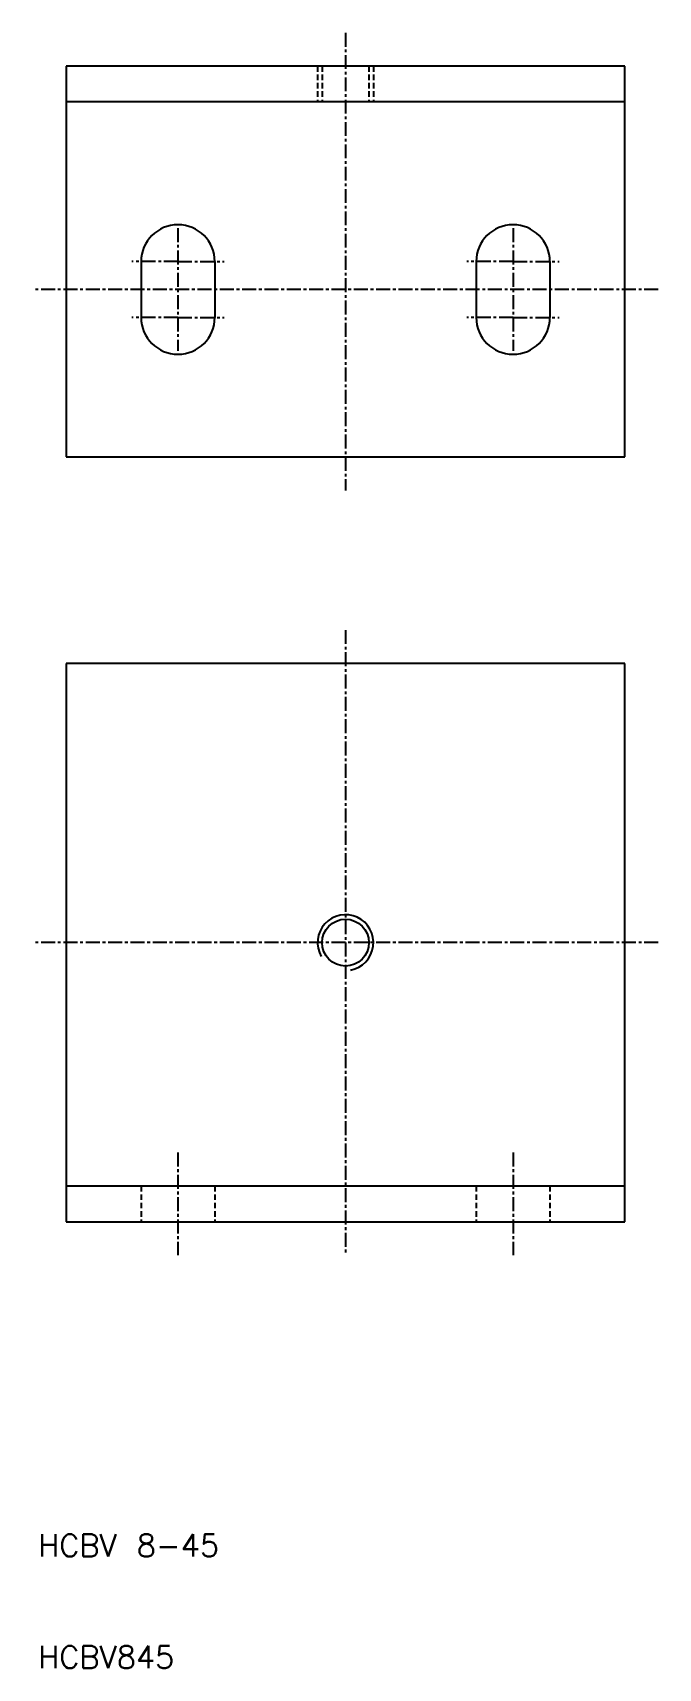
# Model space of a CAD drawing. Extents: x -28 to 28, y -65 to 81.
import ezdxf

# ---------------------------------------------------------------- set-up
doc = ezdxf.new("R2010")
doc.units = 0
doc.linetypes.add('CENTER', pattern=[2, 1.25, -0.25, 0.25, -0.25])
doc.linetypes.add('DASHED', pattern=[0.75, 0.5, -0.25])
doc.layers.get('0').update_dxf_attribs({"linetype": 'CONTINUOUS'})
doc.layers.add('CENTER', color=1, linetype='CENTER')
doc.styles.get("Standard").update_dxf_attribs({"font": 'txt.shx', "bigfont": 'bigfont.shx'})

msp = doc.modelspace()

# ---------------------------------------------------------------- linework, layer by layer
at = {"color": 7, "linetype": 'CONTINUOUS'}
for p, q in [((-25, 78.5), (-25, 43.5)), ((25, 78.5), (-25, 78.5)), ((25, 43.5), (25, 78.5)), ((25, 75.3), (-25, 75.3)), ((-18.3, 61), (-18.3, 56)), ((-11.7, 61), (-11.7, 56)), ((11.7, 61), (11.7, 56)), ((18.3, 61), (18.3, 56)), ((-25, 43.5), (25, 43.5)), ((-25, 25), (-25, -25)), ((25, 25), (-25, 25)), ((25, -25), (25, 25)), ((-25, -21.8), (25, -21.8)), ((-25, -25), (25, -25))]:
    msp.add_line(p, q, dxfattribs=at)
at = {"color": 3, "linetype": 'DASHED'}
for p, q in [((-2.5, 78.5), (-2.5, 75.3)), ((-2.1, 78.5), (-2.1, 75.3)), ((2.1, 78.5), (2.1, 75.3)), ((2.5, 78.5), (2.5, 75.3)), ((-18.3, -21.8), (-18.3, -25)), ((-11.7, -21.8), (-11.7, -25)), ((11.7, -21.8), (11.7, -25)), ((18.3, -21.8), (18.3, -25))]:
    msp.add_line(p, q, dxfattribs=at)
at = {"color": 7, "linetype": 'CONTINUOUS'}
msp.add_circle((0, 0), 2.1, dxfattribs=at)
for centre, start, end in [((-15, 61), 0, 180), ((15, 61), 0, 180), ((-15, 56), 180, 0), ((15, 56), 180, 0)]:
    msp.add_arc(centre, 3.3, start, end, dxfattribs=at)
at = {"color": 3, "linetype": 'CONTINUOUS'}
msp.add_arc((0, 0), 2.5, 280, 210, dxfattribs=at)
at = {"layer": 'CENTER', "color": 1, "linetype": 'CENTER'}
for p, q in [((0, 81.5), (0, 40.5)), ((-15, 64), (-15, 53)), ((15, 64), (15, 53)), ((-15, 61), (-19.13, 61)), ((-15, 61), (-10.87, 61)), ((15, 61), (10.87, 61)), ((15, 61), (19.13, 61)), ((28, 58.5), (-28, 58.5)), ((-15, 56), (-19.13, 56)), ((-15, 56), (-10.87, 56)), ((15, 56), (10.87, 56)), ((15, 56), (19.13, 56)), ((0, 28), (0, -28)), ((28, 0), (-28, 0)), ((-15, -18.8), (-15, -28)), ((15, -18.8), (15, -28))]:
    msp.add_line(p, q, dxfattribs=at)

# ---------------------------------------------------------------- texts
at = {"color": 7, "linetype": 'CONTINUOUS'}
for s, p in [('HCBV 8-45', (-27.5, -55)), ('HCBV845', (-27.5, -65))]:
    msp.add_text(s, height=2, dxfattribs=at).set_placement(p)

doc.saveas('drawing.dxf')
